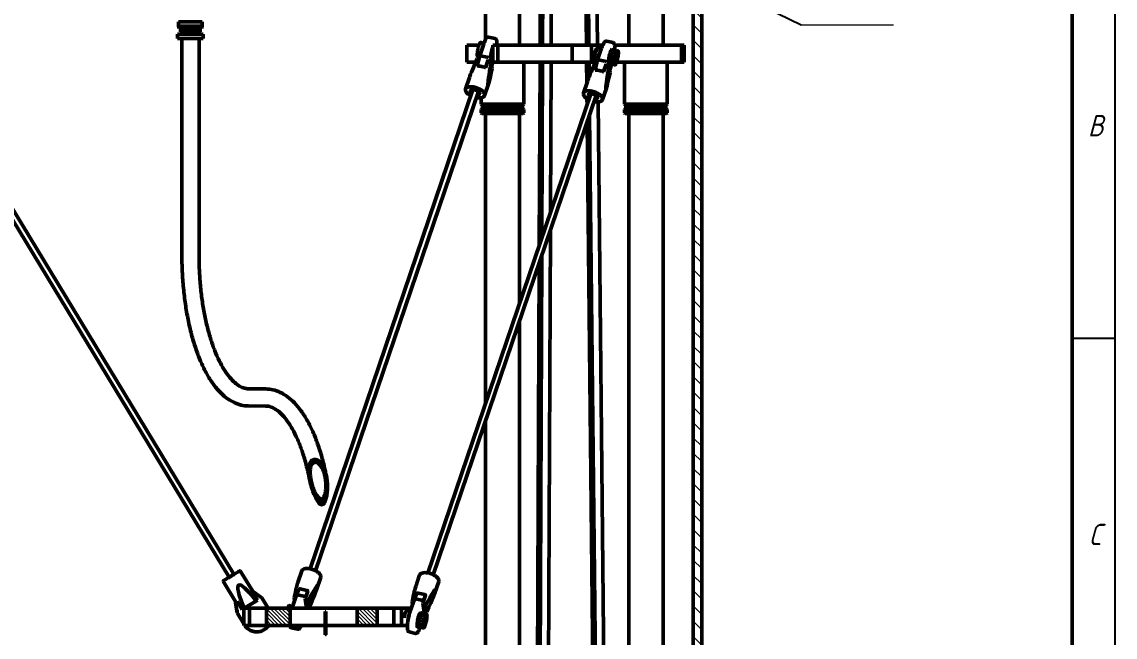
# Model space of a CAD drawing. Header units: inches. Extents: x -2049 to -860, y -317 to 524.
# Drawn here: x -1115.3 to -859.9, y 252.6 to 396.5 of the extents above; entities that cross this region are included whole.
import ezdxf

# ---------------------------------------------------------------- set-up
doc = ezdxf.new("R2010")
doc.units = ezdxf.units.IN
doc.header["$LTSCALE"] = 2.574606
doc.header["$MEASUREMENT"] = 0
doc.header["$PDMODE"] = 3
doc.header["$PDSIZE"] = 0.3125
doc.layers.get('0').update_dxf_attribs({"linetype": 'CONTINUOUS', "lineweight": 50})
doc.layers.get('Defpoints').update_dxf_attribs({"linetype": 'CONTINUOUS'})
for name, color, linetype, lineweight in [('dim', 7, 'CONTINUOUS', 9), ('from', 7, 'CONTINUOUS', 15), ('侧边栏', 255, 'CONTINUOUS', 25), ('图框粗', 7, 'CONTINUOUS', 50), ('图框细', 255, 'CONTINUOUS', 25), ('细实线', 7, 'CONTINUOUS', 9)]:
    doc.layers.add(name, color=color, linetype=linetype, lineweight=lineweight)
doc.styles.add('TEXTSTYLE_1', font='gdt', dxfattribs={"width": 0.8})
doc.styles.add('样式5.0', font='gbeitc.shx', dxfattribs={"height": 5, "bigfont": 'gbcbig.shx'})
doc.dimstyles.new('ISO-25', dxfattribs={"dimtxt": 5, "dimasz": 5, "dimexe": 1.25, "dimexo": 0.625, "dimtad": 1, "dimdec": 0, "dimlfac": 1.5, "dimdsep": 46, "dimtxsty": 'TEXTSTYLE_1', "dimcen": 2.5, "dimclrd": 256, "dimclre": 256, "dimclrt": 256, "dimadec": 0, "dimazin": 0, "dimtfac": 1, "dimtdec": 0, "dimtmove": 0, "dimatfit": 3, "dimfxl": 1, "dimlwd": 25, "dimarcsym": 0})
doc.dimstyles.new('ISO-25$0', dxfattribs={"dimtxt": 5, "dimasz": 5, "dimexe": 1.25, "dimexo": 0.625, "dimtad": 1, "dimdec": 0, "dimlfac": 1.5, "dimdsep": 46, "dimtxsty": 'TEXTSTYLE_1', "dimcen": 2.5, "dimclrd": 256, "dimclre": 256, "dimclrt": 256, "dimadec": 0, "dimazin": 0, "dimtfac": 1, "dimtdec": 0, "dimtmove": 0, "dimatfit": 3, "dimfxl": 1, "dimlwd": 25, "dimarcsym": 0})

# ---------------------------------------------------------------- blocks, each defined once
blk = doc.blocks.new('A0图框')
at = {"layer": '图框粗'}
blk.add_lwpolyline([(25, 10), (1179, 10), (1179, 831), (25, 831)], close=True, dxfattribs=at)
at = {"layer": '图框细'}
blk.add_line((1179, 639.8), (1189, 639.8), dxfattribs=at)
blk.add_lwpolyline([(0, 0), (1189, 0), (1189, 841), (0, 841)], close=True, dxfattribs=at)
at = {"layer": '图框细', "char_height": 5, "width": 10, "attachment_point": 1, "style": '样式5.0'}
for s, insert in [('\\pi3.64583;B', (1179, 692.02)), ('\\pi3.75;C', (1179, 596.42))]:
    blk.add_mtext(s, dxfattribs=dict(at, insert=insert))
blk = doc.blocks.new('*D49')
at = {"layer": 'Defpoints', "color": 0, "transparency": 16777216}
for p in [(-1218.05, 403.3), (-1091.41, 403.3), (-1171.59, 52.37)]:
    blk.add_point(p, dxfattribs=at)
at = {"layer": 'dim', "lineweight": -2, "transparency": 16777216}
for p, q in [((-1092.03, 403.3), (-1219.3, 403.3)), ((-1172.22, 52.37), (-1219.3, 52.37))]:
    blk.add_line(p, q, dxfattribs=at)
at = {"layer": 'dim', "lineweight": 25, "transparency": 16777216}
blk.add_line((-1218.05, 57.37), (-1218.05, 398.3), dxfattribs=at)
at = {"layer": 'dim', "transparency": 16777216}
for points in [[(-1218.88, 398.3), (-1217.22, 398.3), (-1218.05, 403.3)], [(-1218.88, 57.37), (-1217.22, 57.37), (-1218.05, 52.37)]]:
    blk.add_solid(points, dxfattribs=at)
at = {"layer": 'dim', "transparency": 16777216, "insert": (-1221.17, 224.87), "char_height": 5, "attachment_point": 5, "rotation": 90, "style": 'TEXTSTYLE_1'}
blk.add_mtext('526', dxfattribs=at)
blk = doc.blocks.new('*D50')
at = {"layer": 'Defpoints', "color": 0, "transparency": 16777216}
for p in [(-1231.84, 446.97), (-1055.93, 446.97), (-1171.59, 52.37)]:
    blk.add_point(p, dxfattribs=at)
at = {"layer": 'dim', "lineweight": -2, "transparency": 16777216}
for p, q in [((-1056.55, 446.97), (-1233.09, 446.97)), ((-1172.22, 52.37), (-1233.09, 52.37))]:
    blk.add_line(p, q, dxfattribs=at)
at = {"layer": 'dim', "lineweight": 25, "transparency": 16777216}
blk.add_line((-1231.84, 57.37), (-1231.84, 441.97), dxfattribs=at)
at = {"layer": 'dim', "transparency": 16777216}
for points in [[(-1232.68, 441.97), (-1231.01, 441.97), (-1231.84, 446.97)], [(-1232.68, 57.37), (-1231.01, 57.37), (-1231.84, 52.37)]]:
    blk.add_solid(points, dxfattribs=at)
at = {"layer": 'dim', "transparency": 16777216, "insert": (-1234.97, 248.07), "char_height": 5, "attachment_point": 5, "rotation": 90, "style": 'TEXTSTYLE_1'}
blk.add_mtext('592', dxfattribs=at)
blk = doc.blocks.new('*D51')
at = {"layer": 'Defpoints', "color": 0, "transparency": 16777216}
for p in [(-1245.64, 472.97), (-1107.93, 472.97), (-1171.59, 52.37)]:
    blk.add_point(p, dxfattribs=at)
at = {"layer": 'dim', "lineweight": -2, "transparency": 16777216}
for p, q in [((-1108.55, 472.97), (-1246.89, 472.97)), ((-1172.22, 52.37), (-1246.89, 52.37))]:
    blk.add_line(p, q, dxfattribs=at)
at = {"layer": 'dim', "lineweight": 25, "transparency": 16777216}
blk.add_line((-1245.64, 57.37), (-1245.64, 467.97), dxfattribs=at)
at = {"layer": 'dim', "transparency": 16777216}
for points in [[(-1246.47, 467.97), (-1244.81, 467.97), (-1245.64, 472.97)], [(-1246.47, 57.37), (-1244.81, 57.37), (-1245.64, 52.37)]]:
    blk.add_solid(points, dxfattribs=at)
at = {"layer": 'dim', "transparency": 16777216, "insert": (-1248.77, 260.46), "char_height": 5, "attachment_point": 5, "rotation": 90, "style": 'TEXTSTYLE_1'}
blk.add_mtext('630', dxfattribs=at)

msp = doc.modelspace()

# ---------------------------------------------------------------- hatches: boundary and pattern name
at = {"linetype": 'Continuous'}
h = msp.add_hatch(dxfattribs=at)
h.set_pattern_fill('ANSI31', color=2, scale=0.2, angle=-85, style=0)
h.set_pattern_definition([(320, (-1850.8669, 3648.1561), (0.40817013, 0.48643822), [])])
edge = h.paths.add_edge_path()
edge.add_spline(control_points=[(-1046.11, 293.93), (-1046.18, 293.98), (-1046.32, 294.06), (-1046.57, 294.16), (-1046.82, 294.2), (-1047.07, 294.19), (-1047.33, 294.1), (-1047.58, 293.94), (-1047.8, 293.69), (-1047.99, 293.36), (-1048.13, 292.96), (-1048.23, 292.51), (-1048.29, 292.01), (-1048.31, 291.44), (-1048.28, 290.82), (-1048.2, 290.13), (-1048.07, 289.37), (-1047.89, 288.55), (-1047.64, 287.68), (-1047.37, 286.84), (-1047.07, 286.08), (-1046.77, 285.39), (-1046.45, 284.77), (-1046.23, 284.41), (-1046.11, 284.25)], knot_values=[0, 0, 0, 0, 0.045455, 0.090909, 0.136364, 0.181818, 0.227273, 0.272727, 0.318182, 0.363636, 0.409091, 0.454545, 0.5, 0.545455, 0.590909, 0.636364, 0.681818, 0.727273, 0.772727, 0.818182, 0.863636, 0.909091, 0.954545, 1, 1, 1, 1], degree=3, periodic=0)
edge.add_spline(control_points=[(-1046.11, 284.24), (-1046.05, 284.17), (-1045.95, 284.03), (-1045.79, 283.87), (-1045.63, 283.73), (-1045.46, 283.63), (-1045.28, 283.59), (-1045.1, 283.6), (-1044.93, 283.69), (-1044.77, 283.84), (-1044.63, 284.03), (-1044.51, 284.26), (-1044.4, 284.51), (-1044.3, 284.79), (-1044.21, 285.11), (-1044.13, 285.46), (-1044.06, 285.85), (-1044, 286.27), (-1043.95, 286.74), (-1043.92, 287.28), (-1043.91, 287.87), (-1043.93, 288.56), (-1044, 289.32), (-1044.12, 290.1), (-1044.3, 290.87), (-1044.52, 291.59), (-1044.78, 292.23), (-1045.07, 292.78), (-1045.39, 293.25), (-1045.73, 293.64), (-1045.98, 293.85), (-1046.11, 293.93)], knot_values=[0, 0, 0, 0, 0.034483, 0.068966, 0.103448, 0.137931, 0.172414, 0.206897, 0.241379, 0.275862, 0.310345, 0.344828, 0.37931, 0.413793, 0.448276, 0.482759, 0.517241, 0.551724, 0.586207, 0.62069, 0.655172, 0.689655, 0.724138, 0.758621, 0.793103, 0.827586, 0.862069, 0.896552, 0.931034, 0.965517, 1, 1, 1, 1], degree=3, periodic=0)
edge.add_spline(control_points=[(-1046.11, 293.29), (-1046, 293.22), (-1045.79, 293.04), (-1045.5, 292.69), (-1045.23, 292.27), (-1044.99, 291.79), (-1044.77, 291.26), (-1044.6, 290.67), (-1044.46, 290.06), (-1044.36, 289.46), (-1044.3, 288.88), (-1044.28, 288.34), (-1044.28, 287.85), (-1044.3, 287.41), (-1044.34, 287.02), (-1044.39, 286.66), (-1044.45, 286.33), (-1044.52, 286.03), (-1044.61, 285.76), (-1044.7, 285.52), (-1044.81, 285.31), (-1044.93, 285.14), (-1045.07, 284.99), (-1045.23, 284.9), (-1045.42, 284.87), (-1045.6, 284.92), (-1045.77, 285.02), (-1045.94, 285.17), (-1046.05, 285.29), (-1046.11, 285.35)], knot_values=[0, 0, 0, 0, 0.037037, 0.074074, 0.111111, 0.148148, 0.185185, 0.222222, 0.259259, 0.296296, 0.333333, 0.37037, 0.407407, 0.444444, 0.481481, 0.518519, 0.555556, 0.592593, 0.62963, 0.666667, 0.703704, 0.740741, 0.777778, 0.814815, 0.851852, 0.888889, 0.925926, 0.962963, 1, 1, 1, 1], degree=3, periodic=0)
edge.add_spline(control_points=[(-1046.11, 285.35), (-1046.21, 285.48), (-1046.4, 285.75), (-1046.67, 286.24), (-1046.92, 286.78), (-1047.16, 287.37), (-1047.38, 288.01), (-1047.56, 288.64), (-1047.71, 289.26), (-1047.82, 289.85), (-1047.89, 290.41), (-1047.93, 290.95), (-1047.94, 291.44), (-1047.9, 291.9), (-1047.83, 292.31), (-1047.73, 292.68), (-1047.58, 293), (-1047.39, 293.24), (-1047.19, 293.41), (-1046.96, 293.51), (-1046.73, 293.53), (-1046.51, 293.49), (-1046.3, 293.41), (-1046.17, 293.33), (-1046.11, 293.29)], knot_values=[0, 0, 0, 0, 0.045455, 0.090909, 0.136364, 0.181818, 0.227273, 0.272727, 0.318182, 0.363636, 0.409091, 0.454545, 0.5, 0.545455, 0.590909, 0.636364, 0.681818, 0.727273, 0.772727, 0.818182, 0.863636, 0.909091, 0.954545, 1, 1, 1, 1], degree=3, periodic=0)
at = {"layer": '细实线', "linetype": 'Continuous'}
h = msp.add_hatch(dxfattribs=at)
h.set_pattern_fill('DEFAULT__1', color=256, scale=2.52789, angle=-45, style=0, pattern_type=0)
h.set_pattern_definition([(315, (-1203.7235, 1516.919), (1.7874884, 1.7874884), [])])
edge = h.paths.add_edge_path()
edge.add_line((-956.44, 124.83), (-956.44, 448.16))
edge.add_line((-958.44, 124.83), (-956.44, 124.83))
edge.add_line((-958.44, 124.83), (-958.44, 448.16))
edge.add_line((-958.44, 448.16), (-956.44, 448.16))
h = msp.add_hatch(dxfattribs=at)
h.set_pattern_fill('ANSI31', color=256, scale=0.2, angle=-90, style=0)
h.set_pattern_definition([(315, (-1850.8669, 3648.1561), (0.4490128, 0.4490128), [])])
edge = h.paths.add_edge_path()
edge.add_line((-1058.15, 259.38), (-1052.65, 259.38))
edge.add_line((-1052.65, 259.38), (-1052.65, 255.38))
edge.add_line((-1058.15, 255.38), (-1052.65, 255.38))
edge.add_line((-1058.15, 255.38), (-1058.15, 259.38))
edge = h.paths.add_edge_path()
edge.add_line((-1036.98, 259.38), (-1032.33, 259.38))
edge.add_line((-1032.33, 259.38), (-1032.33, 255.38))
edge.add_line((-1036.98, 255.38), (-1032.33, 255.38))
edge.add_line((-1036.98, 259.38), (-1036.98, 255.38))
h = msp.add_hatch(dxfattribs=at)
h.set_pattern_fill('DEFAULT__24', color=256, scale=0.059733, angle=-5, style=0, pattern_type=0)
h.set_pattern_definition([(355, (-1203.72353, 1516.91895), (0.0052060707, 0.0595056517), [])])
edge = h.paths.add_edge_path()
edge.add_line((-1044.29, 253.2), (-1044.29, 258.63))
edge.add_arc((-1044.77, 258.57), 5.38, 273.351, 275.0776)
edge.add_line((-1044.45, 253.19), (-1044.45, 258.64))
edge.add_arc((-1044.77, 253.27), 5.38, 84.9224, 86.649)

# ---------------------------------------------------------------- linework, layer by layer
at = {"color": 7, "linetype": 'Continuous'}
for p, q in [((-973.52, 469.82), (-973.52, 391.06)), ((-965.52, 469.82), (-965.52, 391.06)), ((-958.44, 468.16), (-958.44, 96.71)), ((-956.44, 468.16), (-956.44, 71.5)), ((-958.44, 124.83), (-958.44, 448.16)), ((-956.44, 124.83), (-956.44, 448.16)), ((-991.47, 436.97), (-991.66, 391.06)), ((-983.88, 436.97), (-983.41, 391.06)), ((-982.83, 391.06), (-983.31, 436.97)), ((-981.31, 436.97), (-980.83, 391.06)), ((-1007.01, 432.63), (-1007.01, 392.28)), ((-999.01, 432.63), (-999.01, 391.06)), ((-994.06, 432.81), (-994.23, 391.06)), ((-993.66, 391.06), (-993.48, 433.84)), ((-1078.68, 396.5), (-1073.22, 396.5)), ((-1078.68, 396.5), (-1078.68, 395.47)), ((-1073.22, 396.5), (-1073.22, 395.47)), ((-1078.93, 393.64), (-1072.98, 393.64)), ((-1078.93, 393.64), (-1078.93, 392.57)), ((-1073.22, 395.47), (-1078.68, 395.47)), ((-1078.58, 394.93), (-1078.68, 395.47)), ((-1073.32, 394.93), (-1078.58, 394.93)), ((-1078.22, 394.93), (-1078.22, 394.13)), ((-1073.68, 394.13), (-1078.22, 394.13)), ((-1077.92, 393.64), (-1077.92, 394.13)), ((-1073.92, 393.64), (-1073.92, 394.13)), ((-1073.68, 394.93), (-1073.68, 394.13)), ((-1073.32, 394.93), (-1073.22, 395.47)), ((-1072.98, 393.64), (-1072.98, 392.57)), ((-1072.98, 392.57), (-1078.93, 392.57)), ((-1077.92, 342.02), (-1077.92, 392.57)), ((-1073.92, 342.02), (-1073.92, 392.57)), ((-1011.34, 391.06), (-1008.49, 391.06)), ((-1011.34, 387.06), (-1011.34, 391.06)), ((-1007.39, 391.36), (-1008.34, 388.56)), ((-1007.44, 391.22), (-1008.04, 391.67)), ((-1006.27, 392.94), (-1004.73, 392.61)), ((-1005.31, 391.06), (-979.59, 391.06)), ((-1005.31, 391.06), (-1005.31, 387.06)), ((-1004.09, 391.06), (-1004.09, 387.06)), ((-986.77, 391.06), (-986.77, 387.06)), ((-982.22, 391.06), (-982.22, 387.06)), ((-978.73, 391.97), (-977.18, 391.64)), ((-976.82, 391.06), (-961.19, 391.06)), ((-960.55, 391.06), (-961.19, 391.06)), ((-961.19, 387.06), (-961.19, 391.06)), ((-960.55, 391.06), (-960.55, 387.06)), ((-1008.34, 388.56), (-1008.9, 386.2)), ((-1008.37, 388.46), (-1008.76, 388.38)), ((-1008.34, 388.56), (-1008.34, 388.56)), ((-1006.63, 388.24), (-1008.18, 388.58)), ((-981.07, 390.17), (-981, 390.2)), ((-979.85, 390.39), (-980.8, 387.59)), ((-979.89, 390.25), (-980.5, 390.7)), ((-977.05, 389.55), (-976.1, 389.75)), ((-1009.27, 387.06), (-1011.34, 387.06)), ((-1008.9, 386.2), (-1008.91, 386.18)), ((-1008.73, 386.25), (-1007.19, 385.91)), ((-1006.36, 387.59), (-1006.98, 385.75)), ((-1005.79, 387.69), (-1005.8, 387.76)), ((-1005.43, 385.54), (-1005.66, 387.2)), ((-1005.53, 386.24), (-1005.25, 387.06)), ((-1005.31, 387.06), (-980.92, 387.06)), ((-998.01, 377.26), (-998.01, 387.06)), ((-994.25, 387.06), (-994.42, 344.23)), ((-993.84, 345.95), (-993.67, 387.06)), ((-991.67, 387.06), (-991.82, 351.91)), ((-983.37, 387.06), (-983.32, 382.15)), ((-982.75, 383.68), (-982.79, 387.06)), ((-980.8, 387.59), (-981.36, 385.23)), ((-980.8, 387.59), (-980.8, 387.59)), ((-979.09, 387.27), (-980.63, 387.61)), ((-978.81, 386.62), (-979.44, 384.78)), ((-978.24, 386.72), (-978.25, 386.79)), ((-977.88, 384.57), (-978.12, 386.23)), ((-977.98, 385.27), (-977.47, 386.76)), ((-977.59, 387.03), (-976.82, 386.45)), ((-976.37, 387.06), (-960.55, 387.06)), ((-974.52, 377.26), (-974.52, 387.06)), ((-964.52, 377.26), (-964.52, 387.06)), ((-1011.65, 380.79), (-1010.74, 383.49)), ((-981.36, 385.23), (-981.36, 385.21)), ((-981.18, 385.28), (-979.64, 384.94)), ((-1066.89, 266.62), (-1136.85, 382.11)), ((-1065.75, 267.31), (-1135.71, 382.8)), ((-1047.98, 268.58), (-1009.93, 380.66)), ((-1011.65, 380.8), (-1011.68, 380.56)), ((-1007.21, 379.29), (-1006.29, 381.99)), ((-984.11, 379.82), (-983.19, 382.52)), ((-979.67, 378.32), (-978.75, 381.02)), ((-1046.72, 268.15), (-1008.66, 380.23)), ((-1020.44, 267.61), (-982.38, 379.69)), ((-1019.18, 267.18), (-981.12, 379.26)), ((-1011.67, 380.5), (-1011.68, 380.56)), ((-1010.53, 380.28), (-1010.52, 380.41)), ((-1008.33, 379.8), (-1008.35, 379.67)), ((-1008.01, 377.26), (-1008.01, 378.81)), ((-1007.22, 379.28), (-1007.19, 379.55)), ((-984.11, 379.83), (-984.13, 379.59)), ((-984.13, 379.53), (-984.13, 379.59)), ((-983.28, 378.52), (-983.26, 377.09)), ((-982.99, 379.31), (-982.97, 379.44)), ((-980.79, 378.83), (-980.8, 378.7)), ((-979.67, 378.31), (-979.64, 378.58)), ((-998.01, 377.26), (-1008.01, 377.26)), ((-1007.92, 377.18), (-1008.01, 377.26)), ((-1007.92, 376.12), (-1008.01, 376.04)), ((-1008.01, 376.04), (-998.01, 376.04)), ((-1008.01, 375.23), (-1008.01, 376.04)), ((-998.09, 377.18), (-1007.92, 377.18)), ((-1007.92, 376.12), (-998.09, 376.12)), ((-1007.67, 377.09), (-1007.75, 377.18)), ((-1007.67, 376.21), (-1007.75, 376.12)), ((-1007.67, 377.09), (-998.35, 377.09)), ((-1007.67, 376.21), (-1007.67, 377.09)), ((-998.35, 376.21), (-1007.67, 376.21)), ((-998.35, 377.09), (-998.26, 377.18)), ((-998.35, 376.21), (-998.35, 377.09)), ((-998.35, 376.21), (-998.26, 376.12)), ((-998.09, 377.18), (-998.01, 377.26)), ((-998.09, 376.12), (-998.01, 376.04)), ((-998.01, 375.23), (-998.01, 376.04)), ((-980.69, 377.8), (-978.26, 143.17)), ((-974.44, 377.18), (-974.52, 377.26)), ((-964.52, 377.26), (-974.52, 377.26)), ((-974.44, 376.12), (-974.52, 376.04)), ((-974.52, 376.04), (-964.52, 376.04)), ((-974.52, 375.23), (-974.52, 376.04)), ((-964.61, 377.18), (-974.44, 377.18)), ((-974.44, 376.12), (-964.61, 376.12)), ((-974.18, 377.09), (-974.27, 377.18)), ((-974.18, 376.21), (-974.27, 376.12)), ((-974.18, 377.09), (-964.86, 377.09)), ((-974.18, 376.21), (-974.18, 377.09)), ((-964.86, 376.21), (-974.18, 376.21)), ((-964.86, 377.09), (-964.78, 377.18)), ((-964.86, 376.21), (-964.86, 377.09)), ((-964.86, 376.21), (-964.78, 376.12)), ((-964.61, 377.18), (-964.52, 377.26)), ((-964.61, 376.12), (-964.52, 376.04)), ((-964.52, 375.23), (-964.52, 376.04)), ((-998.01, 375.23), (-1008.01, 375.23)), ((-1007.84, 375.06), (-1008.01, 375.23)), ((-998.18, 375.06), (-1007.84, 375.06)), ((-1007.01, 375.06), (-1007.01, 307.17)), ((-999.01, 375.06), (-999.01, 330.72)), ((-998.18, 375.06), (-998.01, 375.23)), ((-983.22, 373.06), (-980.84, 143.17)), ((-980.26, 143.17), (-982.66, 374.71)), ((-974.35, 375.06), (-974.52, 375.23)), ((-964.52, 375.23), (-974.52, 375.23)), ((-964.69, 375.06), (-974.35, 375.06)), ((-973.52, 375.06), (-973.52, 141.17)), ((-965.52, 375.06), (-965.52, 129.75)), ((-964.69, 375.06), (-964.52, 375.23)), ((-991.83, 347.71), (-992.66, 143.17)), ((-994.44, 340.03), (-995.24, 143.17)), ((-994.66, 143.17), (-993.86, 341.75)), ((-999.01, 326.58), (-999.01, 143.17)), ((-1062.32, 310.69), (-1058.33, 310.66)), ((-1058.36, 306.66), (-1062.35, 306.69)), ((-1058.36, 306.66), (-1058.36, 306.66)), ((-1007.01, 303.02), (-1007.01, 143.9)), ((-1068.31, 265.73), (-1065.3, 260.77)), ((-1064.3, 268.16), (-1061.3, 263.21)), ((-1049.91, 268.13), (-1050.83, 265.43)), ((-1045.47, 266.62), (-1046.39, 263.92)), ((-1045.45, 266.89), (-1045.47, 266.62)), ((-1022.37, 267.16), (-1023.28, 264.46)), ((-1017.92, 265.65), (-1018.84, 262.95)), ((-1017.9, 265.92), (-1017.93, 265.65)), ((-1061.39, 263.14), (-1061.23, 263.24)), ((-1060.25, 261.26), (-1061.39, 263.15)), ((-1061.23, 263.24), (-1061.22, 263.25)), ((-1059.26, 261.85), (-1061.22, 263.25)), ((-1050.45, 263.86), (-1051.15, 262.49)), ((-1050.28, 263.9), (-1048.74, 263.56)), ((-1048.53, 263.41), (-1049.15, 261.57)), ((-1065.2, 260.84), (-1065.37, 260.72)), ((-1065.37, 260.72), (-1065.04, 258.34)), ((-1065.37, 260.72), (-1065.37, 260.72)), ((-1065.2, 260.84), (-1064.98, 260.97)), ((-1064.99, 260.98), (-1063.84, 259.09)), ((-1063.36, 259.38), (-1060.25, 261.26)), ((-1063.35, 259.4), (-1060.59, 261.06)), ((-1060.25, 261.26), (-1060.59, 261.06)), ((-1057.77, 259.38), (-1059.26, 261.85)), ((-1051.16, 262.48), (-1052.11, 259.68)), ((-1051.6, 261.18), (-1051.7, 261.88)), ((-1051.15, 262.49), (-1051.16, 262.48)), ((-1049.43, 262.21), (-1050.97, 262.55)), ((-1049.15, 261.57), (-1048.84, 259.4)), ((-1048.46, 261.17), (-1048.22, 259.51)), ((-1023.61, 261.51), (-1024.56, 258.71)), ((-1024.05, 260.21), (-1024.15, 260.9)), ((-1023.6, 261.52), (-1023.61, 261.51)), ((-1022.9, 262.89), (-1023.6, 261.52)), ((-1021.88, 261.24), (-1023.43, 261.58)), ((-1022.73, 262.93), (-1021.19, 262.59)), ((-1020.98, 262.44), (-1021.61, 260.6)), ((-1021.61, 260.6), (-1021.3, 258.43)), ((-1064.87, 258.47), (-1065.04, 258.34)), ((-1065.04, 258.34), (-1063.48, 255.76)), ((-1065.04, 258.34), (-1065.04, 258.34)), ((-1065.04, 258.34), (-1065.04, 258.34)), ((-1063.84, 259.09), (-1063.48, 259.31)), ((-1063.48, 259.32), (-1063.53, 259.28)), ((-1063.48, 259.38), (-1063.48, 255.38)), ((-1063.48, 259.38), (-1024.6, 259.38)), ((-1063.35, 259.4), (-1063.37, 259.38)), ((-1062.15, 259.38), (-1062.15, 255.38)), ((-1058.15, 259.38), (-1052.65, 259.38)), ((-1058.15, 255.38), (-1058.15, 259.38)), ((-1058.15, 255.38), (-1058.15, 259.38)), ((-1052.15, 259.54), (-1052.76, 259.99)), ((-1052.65, 259.38), (-1052.65, 255.38)), ((-1052.65, 259.38), (-1052.65, 255.38)), ((-1048.66, 259.38), (-1048.65, 259.41)), ((-1044.45, 253.19), (-1044.45, 258.64)), ((-1044.45, 253.19), (-1044.45, 258.64)), ((-1044.29, 253.2), (-1044.29, 258.63)), ((-1044.29, 253.2), (-1044.29, 258.63)), ((-1036.98, 259.38), (-1032.33, 259.38)), ((-1036.98, 259.38), (-1036.98, 255.38)), ((-1036.98, 259.38), (-1036.98, 255.38)), ((-1032.33, 259.38), (-1032.33, 255.38)), ((-1032.33, 259.38), (-1032.33, 255.38)), ((-1028.42, 255.38), (-1028.42, 259.38)), ((-1026.6, 255.38), (-1026.6, 259.38)), ((-1024.6, 258.57), (-1025.21, 259.02)), ((-1024.76, 258.05), (-1024.79, 257.97)), ((-1024.6, 259.38), (-1024.6, 258.58)), ((-1021.76, 257.87), (-1020.82, 258.07)), ((-1021.21, 257.98), (-1021.1, 258.45)), ((-1020.91, 260.2), (-1020.68, 258.54)), ((-1063.48, 255.38), (-1044.45, 255.38)), ((-1058.56, 254.45), (-1058.78, 254.32)), ((-1058.57, 254.45), (-1058.39, 254.58)), ((-1058.15, 255.38), (-1052.65, 255.38)), ((-1052.75, 255.31), (-1052.74, 255.24)), ((-1052.39, 254.81), (-1050.85, 254.47)), ((-1044.29, 255.38), (-1025.23, 255.38)), ((-1036.98, 255.38), (-1032.33, 255.38)), ((-1025.2, 254.34), (-1025.19, 254.27)), ((-1024.85, 253.84), (-1023.31, 253.5)), ((-1022.96, 255.04), (-1022.96, 255.11)), ((-1022.31, 255.35), (-1021.54, 254.77)), ((-1022.19, 255.08), (-1022.14, 255.22))]:
    msp.add_line(p, q, dxfattribs=at)
for centre, radius, start, end in [((-997.44, 387.98), 10.51, 160.7153, 161.2479), ((-1006.2, 389.55), 1.93, 52.0763, 52.6948), ((-973.86, 388.54), 6.26, 156.0463, 156.487), ((-977.15, 388.65), 4.06, 157.1402, 159.619), ((-977.7, 388.88), 3.46, 155.7466, 157.1018), ((-969.89, 387.01), 10.51, 160.7153, 161.2479), ((-978.66, 388.58), 1.92, 50.3166, 52.6952), ((-978.66, 388.58), 1.93, 31.0236, 50.3189), ((-978.66, 388.58), 1.93, 30.5737, 31.0295), ((-1006.2, 389.55), 1.93, 282.6866, 282.8542), ((-1006.2, 389.55), 1.93, 282.8542, 283.0094), ((-1006.2, 389.55), 1.92, 283.0091, 285.0454), ((-1006.2, 389.55), 1.93, 285.0411, 297.6763), ((-978.66, 388.58), 1.93, 282.6867, 282.8542), ((-978.66, 388.57), 1.92, 283.009, 285.0465), ((-978.66, 388.58), 1.93, 282.8542, 283.0094), ((-978.66, 388.58), 1.93, 285.044, 304.3927), ((-978.66, 388.58), 1.93, 304.3868, 304.8427), ((-988.17, 390.39), 11.3, 341.3609, 342.0005), ((-987.95, 390.32), 11.07, 341.2439, 341.359), ((-1062.29, 314.08), 3.4, 269.3333, 269.5486), ((-1048.61, 263.39), 0.0844, 8.1312, 13.4972), ((-1021.06, 262.42), 0.0844, 8.1312, 13.4972), ((-1031.95, 208.22), 60.04, 121.7379, 122.086), ((-1041.19, 255.98), 11.52, 161.2554, 162.8143), ((-1050.92, 257.87), 1.93, 52.0776, 52.6946), ((-1044.77, 253.27), 5.38, 84.9224, 86.649), ((-1044.77, 253.27), 5.38, 84.9224, 86.649), ((-1023.37, 256.9), 1.92, 50.3047, 52.695), ((-1023.37, 256.9), 1.93, 31.0235, 50.3071), ((-1024.4, 257.38), 1.62, 179.9341, 187.6727), ((-1017.88, 255.7), 8.25, 167.5408, 168.3165), ((-1023.37, 256.9), 1.93, 30.5736, 31.0294), ((-1060.28, 257.22), 3.25, 305.599, 325.3072), ((-1050.33, 255.76), 2.46, 188.9201, 189.1629), ((-1050.42, 255.75), 2.37, 189.1548, 190.717), ((-1044.77, 258.57), 5.38, 273.351, 275.0776), ((-1044.77, 258.57), 5.38, 273.351, 275.0776), ((-1023.37, 256.9), 1.93, 282.6872, 282.8542), ((-1023.37, 256.9), 1.93, 282.8542, 283.0091), ((-1023.37, 256.9), 1.92, 283.0088, 285.0574), ((-1023.37, 256.9), 1.93, 285.055, 304.3928), ((-1023.37, 256.9), 1.93, 304.3869, 304.8427)]:
    msp.add_arc(centre, radius, start, end, dxfattribs=at)
for centre, major_axis, ratio, start_param, end_param in [((-1003.27, 398.2), (-7.62, -15.46), 0.039642, -0.822437, -0.29316), ((-1003.26, 398.21), (-3.14, -16.44), 0.023478, 5.451108, 6.978449), ((-975.72, 397.23), (-7.62, -15.46), 0.039642, -0.822437, -0.293159), ((-975.72, 397.24), (-3.14, -16.44), 0.023478, 5.451108, 6.978449), ((-1055.02, 248.32), (9.62, -16.49), 0.121725, 2.379777, 3.907119), ((-1053.86, 249.2), (-7.62, -15.46), 0.039642, 8.603152, 10.130494), ((-1053.86, 249.21), (-3.14, -16.44), 0.023478, -2.974795, -2.445518), ((-1026.31, 248.24), (-3.14, -16.44), 0.023478, -2.974795, -2.445518), ((-1026.32, 248.23), (-7.62, -15.46), 0.039642, 8.603152, 10.130494)]:
    msp.add_ellipse(centre, major_axis=major_axis, ratio=ratio, start_param=start_param, end_param=end_param, dxfattribs=at)
for points, start_tangent, end_tangent in [([(-1008.76, 388.38), (-1008.8, 388.38), (-1008.86, 388.43), (-1008.9, 388.54), (-1008.92, 388.71), (-1008.93, 388.93), (-1008.91, 389.2), (-1008.88, 389.49), (-1008.83, 389.8), (-1008.77, 390.13), (-1008.69, 390.45), (-1008.6, 390.76), (-1008.5, 391.04)], (-0.978361, -0.206907), (0.349062, 0.9371)), ([(-1008.5, 391.04), (-1008.41, 391.28), (-1008.31, 391.47), (-1008.22, 391.6), (-1008.14, 391.67), (-1008.07, 391.69), (-1008.04, 391.67)], (0.349062, 0.9371), (0.794889, -0.606755)), ([(-1006.27, 392.94), (-1006.52, 392.91), (-1006.72, 392.74), (-1006.92, 392.45), (-1007.15, 392), (-1007.36, 391.46)], (-0.977076, 0.212889), (-0.330329, -0.943866)), ([(-1004.34, 391.06), (-1004.33, 391.6), (-1004.38, 392.11), (-1004.49, 392.43), (-1004.73, 392.61)], (0.065113, 0.997878), (-0.977076, 0.212889)), ([(-979.6, 391.03), (-979.81, 390.49)], (-0.399015, -0.916944), (-0.330329, -0.943866)), ([(-978.73, 391.97), (-978.97, 391.94), (-979.17, 391.77), (-979.38, 391.48), (-979.58, 391.08)], (-0.977076, 0.212889), (-0.406056, -0.913848)), ([(-976.84, 389.59), (-976.81, 389.87), (-976.78, 390.63), (-976.83, 391.14), (-976.95, 391.46), (-977.18, 391.64)], (0.114882, 0.993379), (-0.977076, 0.212889)), ([(-1008.18, 388.58), (-1008.27, 388.59), (-1008.33, 388.58), (-1008.34, 388.56)], (-0.977076, 0.212889), (-0.422112, -0.906544)), ([(-1006.42, 388.13), (-1006.45, 388.17), (-1006.53, 388.21), (-1006.63, 388.24)], (-0.363675, 0.931526), (-0.977076, 0.212889)), ([(-1005.8, 387.76), (-1005.81, 388.19), (-1005.74, 388.83), (-1005.6, 389.56), (-1005.42, 390.24), (-1005.31, 390.52)], (-0.140944, 0.990018), (0.365088, 0.930973)), ([(-981.35, 388.36), (-981.36, 388.38), (-981.44, 388.7), (-981.47, 389.06), (-981.44, 389.42), (-981.36, 389.74), (-981.23, 390), (-981.07, 390.17)], (-0.350298, 0.936638), (0.840948, 0.541116)), ([(-981.21, 387.41), (-981.25, 387.41), (-981.31, 387.46), (-981.35, 387.57), (-981.37, 387.74), (-981.38, 387.96), (-981.37, 388.23), (-981.33, 388.52), (-981.28, 388.83), (-981.22, 389.16), (-981.14, 389.48), (-981.05, 389.79), (-980.96, 390.07)], (-0.978361, -0.206907), (0.349062, 0.9371)), ([(-981, 390.2), (-980.89, 390.23)], (0.925879, 0.37782), (0.999516, 0.031111)), ([(-980.86, 390.31), (-980.76, 390.5), (-980.67, 390.63), (-980.59, 390.7), (-980.52, 390.72), (-980.5, 390.7)], (0.410939, 0.911663), (0.794889, -0.606755)), ([(-978.25, 386.79), (-978.26, 387.22), (-978.2, 387.86), (-978.06, 388.59), (-977.87, 389.27), (-977.69, 389.75), (-977.54, 390.04), (-977.5, 390.08)], (-0.140944, 0.990018), (0.719995, 0.693979)), ([(-977.59, 387.04), (-977.62, 387.06), (-977.67, 387.27), (-977.66, 387.65), (-977.6, 388.11), (-977.49, 388.61), (-977.35, 389.05)], (-0.909649, 0.415378), (0.349062, 0.9371)), ([(-977.35, 389.05), (-977.2, 389.38), (-977.07, 389.54), (-977.05, 389.54)], (0.349062, 0.9371), (0.994805, -0.101797)), ([(-976.5, 389.1), (-976.6, 388.82), (-976.69, 388.52), (-976.77, 388.2), (-976.83, 387.87), (-976.88, 387.56), (-976.91, 387.27), (-976.93, 387), (-976.92, 386.78), (-976.9, 386.61), (-976.86, 386.49), (-976.82, 386.45)], (-0.349062, -0.9371), (0.796717, -0.604353)), ([(-976.65, 387.08), (-976.68, 387.1), (-976.71, 387.17), (-976.73, 387.29), (-976.73, 387.44), (-976.72, 387.63), (-976.7, 387.84), (-976.66, 388.06), (-976.6, 388.29), (-976.54, 388.51), (-976.48, 388.71)], (-0.958562, 0.284883), (0.349062, 0.9371)), ([(-976.1, 389.75), (-976.13, 389.73), (-976.22, 389.66), (-976.31, 389.53), (-976.41, 389.34), (-976.5, 389.1)], (-0.979935, -0.199318), (-0.349062, -0.9371)), ([(-976.48, 388.71), (-976.41, 388.87), (-976.34, 389), (-976.28, 389.07), (-976.23, 389.1), (-976.21, 389.1)], (0.349062, 0.9371), (0.959729, -0.280929)), ([(-976.21, 389.1), (-976.18, 389.08), (-976.15, 389.01), (-976.13, 388.9), (-976.13, 388.74), (-976.14, 388.55), (-976.17, 388.35), (-976.21, 388.12), (-976.26, 387.9), (-976.32, 387.68), (-976.39, 387.48)], (0.959729, -0.280929), (-0.349062, -0.9371)), ([(-976.36, 387.09), (-976.27, 387.36), (-976.18, 387.67), (-976.1, 387.99), (-976.03, 388.31), (-975.99, 388.62), (-975.95, 388.92), (-975.94, 389.18), (-975.94, 389.4), (-975.97, 389.58), (-976.01, 389.69), (-976.06, 389.74), (-976.1, 389.75)], (0.349062, 0.9371), (-0.979935, -0.199318)), ([(-1008.91, 386.18), (-1008.6, 386.17), (-1008.29, 386.14), (-1007.96, 386.08)], (0.999311, 0.037123), (0.977076, -0.212889)), ([(-1008.9, 387.9), (-1008.72, 387.96), (-1008.51, 387.99), (-1008.48, 388)], (0.938502, 0.345273), (0.993715, 0.111938)), ([(-1008.73, 386.25), (-1008.82, 386.26), (-1008.89, 386.23), (-1008.9, 386.2)], (-0.977076, 0.212889), (-0.293508, -0.955956)), ([(-1007.96, 386.08), (-1007.63, 386), (-1007.3, 385.89), (-1006.98, 385.76)], (0.977076, -0.212889), (0.910164, -0.414248)), ([(-1006.98, 385.76), (-1007.02, 385.82), (-1007.09, 385.88), (-1007.19, 385.91)], (-0.140944, 0.990018), (-0.977076, 0.212889)), ([(-1006.36, 387.59), (-1006.11, 387.47), (-1005.88, 387.34), (-1005.66, 387.2)], (0.910164, -0.414248), (0.812152, -0.583445)), ([(-1005.76, 387.62), (-1005.77, 387.64), (-1005.79, 387.69)], (-0.390354, 0.920665), (-0.202452, 0.979292)), ([(-981.35, 386.93), (-981.17, 386.99), (-980.96, 387.02), (-980.93, 387.03)], (0.938502, 0.345273), (0.993715, 0.111938)), ([(-980.63, 387.61), (-980.72, 387.62), (-980.78, 387.61), (-980.79, 387.59)], (-0.977076, 0.212889), (-0.422112, -0.906544)), ([(-978.87, 387.16), (-978.91, 387.2), (-978.99, 387.24), (-979.09, 387.27)], (-0.363675, 0.931526), (-0.977076, 0.212889)), ([(-978.81, 386.62), (-978.56, 386.5), (-978.33, 386.37), (-978.12, 386.23)], (0.910164, -0.414248), (0.812152, -0.583445)), ([(-978.21, 386.65), (-978.22, 386.67), (-978.24, 386.72)], (-0.390354, 0.920665), (-0.202452, 0.979292)), ([(-976.82, 386.45), (-976.8, 386.44), (-976.73, 386.45), (-976.65, 386.52), (-976.55, 386.66), (-976.46, 386.85), (-976.36, 387.09)], (0.796717, -0.604353), (0.349062, 0.9371)), ([(-976.39, 387.48), (-976.46, 387.31), (-976.52, 387.19), (-976.59, 387.11), (-976.64, 387.08), (-976.65, 387.08)], (-0.349062, -0.9371), (-0.958562, 0.284883)), ([(-981.18, 385.28), (-981.28, 385.29), (-981.34, 385.26), (-981.36, 385.23)], (-0.977076, 0.212889), (-0.293508, -0.955956)), ([(-981.36, 385.21), (-981.06, 385.2), (-980.74, 385.17), (-980.41, 385.11)], (0.999311, 0.037123), (0.977076, -0.212889)), ([(-980.41, 385.11), (-980.08, 385.03), (-979.75, 384.92), (-979.43, 384.79)], (0.977076, -0.212889), (0.910164, -0.414248)), ([(-979.43, 384.79), (-979.47, 384.85), (-979.55, 384.91), (-979.64, 384.94)], (-0.140944, 0.990018), (-0.977076, 0.212889)), ([(-1007.19, 379.55), (-1007.43, 380.05), (-1007.96, 380.54), (-1008.72, 380.95), (-1009.58, 381.23), (-1010.42, 381.33), (-1011.11, 381.24), (-1011.55, 380.97), (-1011.65, 380.8)], (-0.140944, 0.990018), (-0.330873, -0.943675)), ([(-1010.52, 380.41), (-1010.46, 380.51), (-1010.18, 380.65), (-1009.76, 380.67), (-1009.27, 380.56), (-1008.82, 380.36), (-1008.48, 380.09), (-1008.33, 379.8)], (0.341827, 0.939763), (0.140944, -0.990018)), ([(-1011.67, 380.5), (-1011.42, 380), (-1010.86, 379.51), (-1010.41, 379.25)], (0.181875, -0.983322), (0.892586, -0.450877)), ([(-1010.21, 379.84), (-1010.38, 380), (-1010.53, 380.28)], (-0.79374, 0.608257), (-0.140944, 0.990018)), ([(-1009.14, 378.82), (-1008.4, 378.75), (-1007.72, 378.85), (-1007.3, 379.13), (-1007.22, 379.28)], (0.982458, -0.186486), (0.322325, 0.946629)), ([(-1008.35, 379.67), (-1008.41, 379.57), (-1008.68, 379.43), (-1008.94, 379.41)], (-0.341827, -0.939763), (-0.999999, -0.001559)), ([(-984.13, 379.53), (-983.87, 379.03), (-983.32, 378.54), (-982.86, 378.28)], (0.181875, -0.983322), (0.892586, -0.450877)), ([(-979.64, 378.58), (-979.88, 379.08), (-980.42, 379.57), (-981.17, 379.98), (-982.03, 380.26), (-982.87, 380.36), (-983.56, 380.27), (-984.01, 380), (-984.1, 379.83)], (-0.140944, 0.990018), (-0.330873, -0.943675)), ([(-982.67, 378.87), (-982.84, 379.02), (-982.99, 379.31)], (-0.793575, 0.608472), (-0.140944, 0.990018)), ([(-982.97, 379.44), (-982.91, 379.54), (-982.64, 379.68), (-982.22, 379.7), (-981.73, 379.59), (-981.28, 379.39), (-980.94, 379.12), (-980.79, 378.83)], (0.340331, 0.940306), (0.140944, -0.990018)), ([(-981.6, 377.85), (-980.86, 377.78), (-980.18, 377.88), (-979.75, 378.16), (-979.67, 378.31)], (0.982458, -0.186486), (0.322325, 0.946629)), ([(-980.8, 378.7), (-980.86, 378.6), (-981.14, 378.46), (-981.39, 378.44)], (-0.340331, -0.940306), (-0.999999, -0.001528)), ([(-1077.92, 342.02), (-1077.83, 338.12), (-1077.55, 334.26), (-1077.1, 330.5), (-1076.47, 326.87), (-1075.67, 323.41), (-1074.7, 320.18), (-1073.57, 317.19), (-1072.28, 314.5), (-1070.83, 312.13), (-1069.24, 310.15), (-1067.56, 308.61), (-1065.82, 307.53), (-1064.08, 306.9), (-1062.35, 306.69)], (0, -1), (0.999969, -0.007878)), ([(-1073.92, 342.02), (-1073.84, 338.43), (-1073.59, 334.89), (-1073.19, 331.44), (-1072.64, 328.14), (-1071.95, 325.02), (-1071.13, 322.15), (-1070.21, 319.54), (-1069.19, 317.24), (-1068.11, 315.27), (-1066.98, 313.65), (-1065.84, 312.39), (-1064.7, 311.48), (-1063.54, 310.9), (-1062.33, 310.69)], (0, -1), (0.999932, -0.011634)), ([(-1044.15, 290.16), (-1044.4, 291.41), (-1045.23, 294.72), (-1046.2, 297.82), (-1047.34, 300.68), (-1048.62, 303.25), (-1050.05, 305.5), (-1051.61, 307.38), (-1053.26, 308.84), (-1054.95, 309.86), (-1056.64, 310.46), (-1058.33, 310.66)], (-0.193029, 0.981193), (-0.999969, 0.007878)), ([(-1048.07, 289.39), (-1048.49, 291.35), (-1049.3, 294.41), (-1050.23, 297.19), (-1051.27, 299.65), (-1052.38, 301.76), (-1053.54, 303.49), (-1054.72, 304.84), (-1055.9, 305.81), (-1057.1, 306.43), (-1058.36, 306.66)], (-0.193004, 0.981198), (-0.999969, 0.007878)), ([(-1046.11, 293.93), (-1046.33, 294.06), (-1046.57, 294.15), (-1046.82, 294.19), (-1047.07, 294.18), (-1047.33, 294.09), (-1047.57, 293.92), (-1047.79, 293.68), (-1047.98, 293.35), (-1048.12, 292.95), (-1048.22, 292.5), (-1048.28, 292), (-1048.3, 291.43), (-1048.27, 290.81), (-1048.19, 290.11), (-1048.06, 289.36), (-1047.88, 288.54), (-1047.64, 287.68), (-1047.36, 286.85), (-1047.07, 286.09), (-1046.77, 285.4), (-1046.45, 284.78), (-1046.11, 284.25)], (-0.834791, 0.550567), (0.586816, -0.80972)), ([(-1046.11, 293.93), (-1046.33, 294.06), (-1046.57, 294.15), (-1046.82, 294.19), (-1047.07, 294.18), (-1047.33, 294.09), (-1047.57, 293.92), (-1047.79, 293.68), (-1047.98, 293.35), (-1048.12, 292.95), (-1048.22, 292.5), (-1048.28, 292), (-1048.3, 291.43), (-1048.27, 290.81), (-1048.19, 290.11), (-1048.07, 289.39)], (-0.834791, 0.550567), (0.193032, -0.981193)), ([(-1046.11, 284.24), (-1045.95, 284.04), (-1045.79, 283.87), (-1045.63, 283.74), (-1045.46, 283.64), (-1045.28, 283.6), (-1045.1, 283.61), (-1044.93, 283.7), (-1044.77, 283.84), (-1044.63, 284.04), (-1044.51, 284.26), (-1044.4, 284.52), (-1044.3, 284.8), (-1044.21, 285.12), (-1044.13, 285.47), (-1044.06, 285.85), (-1044, 286.28), (-1043.95, 286.75), (-1043.92, 287.29), (-1043.92, 287.89), (-1043.94, 288.57), (-1044.01, 289.33), (-1044.13, 290.1), (-1044.31, 290.86), (-1044.53, 291.58), (-1044.79, 292.21), (-1045.08, 292.76), (-1045.39, 293.24), (-1045.74, 293.63), (-1046.11, 293.93)], (0.587758, -0.809037), (-0.83418, 0.551492)), ([(-1044.15, 290.16), (-1044.31, 290.86), (-1044.53, 291.58), (-1044.79, 292.21), (-1045.08, 292.76), (-1045.39, 293.24), (-1045.74, 293.63), (-1046.11, 293.93)], (-0.192984, 0.981202), (-0.83418, 0.551492)), ([(-1046.11, 285.35), (-1046.4, 285.77), (-1046.67, 286.25), (-1046.92, 286.79), (-1047.16, 287.38), (-1047.37, 288.01), (-1047.55, 288.64), (-1047.7, 289.25), (-1047.81, 289.85), (-1047.89, 290.41), (-1047.93, 290.94), (-1047.93, 291.44), (-1047.9, 291.89), (-1047.83, 292.31), (-1047.72, 292.67), (-1047.57, 292.99), (-1047.39, 293.23), (-1047.18, 293.4), (-1046.96, 293.49), (-1046.73, 293.52), (-1046.51, 293.48), (-1046.3, 293.4), (-1046.11, 293.29)], (-0.631637, 0.775264), (0.825722, -0.564077)), ([(-1047.74, 289.46), (-1047.81, 289.85), (-1047.89, 290.41), (-1047.93, 290.94), (-1047.93, 291.44), (-1047.9, 291.89), (-1047.83, 292.31), (-1047.72, 292.67), (-1047.57, 292.99), (-1047.39, 293.23), (-1047.18, 293.4), (-1046.96, 293.49), (-1046.73, 293.52), (-1046.51, 293.48), (-1046.3, 293.4), (-1046.11, 293.29)], (-0.193037, 0.981191), (0.825722, -0.564077)), ([(-1046.11, 293.29), (-1045.79, 293.03), (-1045.5, 292.68), (-1045.23, 292.26), (-1044.99, 291.78), (-1044.78, 291.25), (-1044.6, 290.67), (-1044.46, 290.06), (-1044.37, 289.46), (-1044.31, 288.88), (-1044.28, 288.35), (-1044.28, 287.86), (-1044.3, 287.42), (-1044.34, 287.02), (-1044.39, 286.66), (-1044.45, 286.34), (-1044.53, 286.04), (-1044.61, 285.77), (-1044.7, 285.53), (-1044.81, 285.32), (-1044.93, 285.14), (-1045.07, 285), (-1045.24, 284.91), (-1045.42, 284.88), (-1045.6, 284.93), (-1045.77, 285.03), (-1045.94, 285.17), (-1046.11, 285.35)], (0.82518, -0.56487), (-0.632602, 0.774477)), ([(-1046.11, 293.29), (-1045.79, 293.03), (-1045.5, 292.68), (-1045.23, 292.26), (-1044.99, 291.78), (-1044.78, 291.25), (-1044.6, 290.67), (-1044.47, 290.1)], (0.82518, -0.56487), (0.193007, -0.981197)), ([(-1048.07, 289.39), (-1048.06, 289.36), (-1047.88, 288.54), (-1047.64, 287.68), (-1047.36, 286.85), (-1047.07, 286.09), (-1046.77, 285.4), (-1046.45, 284.78), (-1046.11, 284.25)], (0.193032, -0.981193), (0.586816, -0.80972)), ([(-1046.11, 285.35), (-1046.4, 285.77), (-1046.67, 286.25), (-1046.92, 286.79), (-1047.16, 287.38), (-1047.37, 288.01), (-1047.55, 288.64), (-1047.7, 289.25), (-1047.74, 289.46)], (-0.631637, 0.775264), (-0.193037, 0.981191)), ([(-1046.11, 284.24), (-1045.95, 284.04), (-1045.79, 283.87), (-1045.63, 283.74), (-1045.46, 283.64), (-1045.28, 283.6), (-1045.1, 283.61), (-1044.93, 283.7), (-1044.77, 283.84), (-1044.63, 284.04), (-1044.51, 284.26), (-1044.4, 284.52), (-1044.3, 284.8), (-1044.21, 285.12), (-1044.13, 285.47), (-1044.06, 285.85), (-1044, 286.28), (-1043.95, 286.75), (-1043.92, 287.29), (-1043.92, 287.89), (-1043.94, 288.57), (-1044.01, 289.33), (-1044.13, 290.1), (-1044.15, 290.16)], (0.587758, -0.809037), (-0.192984, 0.981202)), ([(-1044.47, 290.1), (-1044.46, 290.06), (-1044.37, 289.46), (-1044.31, 288.88), (-1044.28, 288.35), (-1044.28, 287.86), (-1044.3, 287.42), (-1044.34, 287.02), (-1044.39, 286.66), (-1044.45, 286.34), (-1044.53, 286.04), (-1044.61, 285.77), (-1044.7, 285.53), (-1044.81, 285.32), (-1044.93, 285.14), (-1045.07, 285), (-1045.24, 284.91), (-1045.42, 284.88), (-1045.6, 284.93), (-1045.77, 285.03), (-1045.94, 285.17), (-1046.11, 285.35)], (0.193007, -0.981197), (-0.632602, 0.774477)), ([(-1049.91, 268.13), (-1049.81, 268.31), (-1049.37, 268.58), (-1048.67, 268.67), (-1047.84, 268.57), (-1046.98, 268.29), (-1046.22, 267.87), (-1045.68, 267.38), (-1045.45, 266.89)], (0.33089, 0.943669), (0.140944, -0.990018)), ([(-1068.3, 265.75), (-1068.04, 265.91), (-1067.53, 266.23), (-1066.83, 266.66), (-1066.05, 267.13)], (-0.95559, 0.2947), (0.856001, 0.516975)), ([(-1066.05, 267.13), (-1065.31, 267.58), (-1064.72, 267.92), (-1064.37, 268.13), (-1064.31, 268.15), (-1064.3, 268.15)], (0.856001, 0.516975), (0.958465, -0.285209)), ([(-1022.36, 267.16), (-1022.27, 267.34), (-1021.82, 267.61), (-1021.13, 267.7), (-1020.29, 267.6), (-1019.43, 267.32), (-1018.68, 266.9), (-1018.14, 266.41), (-1017.9, 265.92)], (0.33089, 0.943669), (0.140944, -0.990018)), ([(-1050.45, 263.86), (-1050.43, 263.88), (-1050.37, 263.9), (-1050.28, 263.9)], (0.465883, 0.884846), (0.977076, -0.212889)), ([(-1048.74, 263.56), (-1048.64, 263.52), (-1048.56, 263.47), (-1048.53, 263.41)], (0.977076, -0.212889), (0.232876, -0.972506)), ([(-1059.39, 261.73), (-1059.32, 261.8), (-1059.27, 261.84), (-1059.26, 261.85)], (0.731584, 0.681752), (-0.638038, 0.770005)), ([(-1051.33, 261.96), (-1051.51, 261.93), (-1051.7, 261.88)], (-0.990471, -0.137724), (-0.938502, -0.345273)), ([(-1050.97, 262.55), (-1051.07, 262.55), (-1051.14, 262.52), (-1051.15, 262.49)], (-0.977076, 0.212889), (-0.453271, -0.891373)), ([(-1049.23, 262.03), (-1049.26, 262.11), (-1049.33, 262.17), (-1049.43, 262.21)], (-0.020134, 0.999797), (-0.977076, 0.212889)), ([(-1048.46, 261.17), (-1048.67, 261.31), (-1048.9, 261.44), (-1049.15, 261.57)], (-0.812152, 0.583445), (-0.910164, 0.414248)), ([(-1023.79, 260.99), (-1023.97, 260.96), (-1024.15, 260.9)], (-0.990471, -0.137724), (-0.938502, -0.345273)), ([(-1023.43, 261.58), (-1023.52, 261.58), (-1023.59, 261.55), (-1023.6, 261.52)], (-0.977076, 0.212889), (-0.453271, -0.891373)), ([(-1022.9, 262.89), (-1022.89, 262.91), (-1022.82, 262.93), (-1022.73, 262.93)], (0.465883, 0.884846), (0.977076, -0.212889)), ([(-1021.69, 261.06), (-1021.72, 261.14), (-1021.79, 261.2), (-1021.88, 261.24)], (-0.020134, 0.999797), (-0.977076, 0.212889)), ([(-1020.91, 260.2), (-1021.13, 260.34), (-1021.36, 260.47), (-1021.61, 260.6)], (-0.812152, 0.583445), (-0.910164, 0.414248)), ([(-1021.19, 262.59), (-1021.09, 262.55), (-1021.02, 262.5), (-1020.98, 262.44)], (0.977076, -0.212889), (0.232876, -0.972506)), ([(-1064.65, 258.55), (-1064.75, 258.52), (-1064.83, 258.49), (-1064.87, 258.47)], (-0.943887, -0.33027), (-0.81327, -0.581886)), ([(-1053.21, 259.38), (-1053.12, 259.6), (-1053.02, 259.79), (-1052.93, 259.92), (-1052.85, 260), (-1052.78, 260.01), (-1052.76, 259.99)], (0.354254, 0.935149), (0.794889, -0.606755)), ([(-1048.84, 259.4), (-1048.62, 259.42)], (0.999311, 0.037123), (0.992103, 0.125427)), ([(-1048.62, 259.42), (-1048.41, 259.46), (-1048.22, 259.51)], (0.992103, 0.125427), (0.938187, 0.346128)), ([(-1026.02, 257.38), (-1025.99, 257.67), (-1025.92, 257.92), (-1025.81, 258.1), (-1025.76, 258.15)], (0, 1), (0.756302, 0.654222)), ([(-1025.93, 257.48), (-1025.86, 257.8), (-1025.77, 258.11), (-1025.67, 258.39)], (0.215729, 0.976453), (0.349062, 0.9371)), ([(-1025.67, 258.39), (-1025.58, 258.63), (-1025.48, 258.82), (-1025.39, 258.95), (-1025.3, 259.03), (-1025.23, 259.04), (-1025.21, 259.02)], (0.349062, 0.9371), (0.794889, -0.606755)), ([(-1024.56, 258.71), (-1024.86, 257.7), (-1025.08, 256.62), (-1025.22, 255.61), (-1025.25, 254.85), (-1025.2, 254.34)], (-0.321541, -0.946896), (0.186098, -0.982531)), ([(-1022.96, 255.11), (-1022.98, 255.54), (-1022.91, 256.18), (-1022.77, 256.91), (-1022.59, 257.59), (-1022.4, 258.07), (-1022.25, 258.36), (-1022.22, 258.4)], (-0.140944, 0.990018), (0.719995, 0.693979)), ([(-1021.3, 258.43), (-1021.07, 258.45), (-1020.86, 258.49), (-1020.68, 258.54)], (0.999311, 0.037123), (0.938187, 0.346128)), ([(-1020.82, 258.07), (-1020.85, 258.06), (-1020.93, 257.98), (-1021.02, 257.85), (-1021.12, 257.66), (-1021.22, 257.42)], (-0.979935, -0.199318), (-0.349062, -0.9371)), ([(-1021.07, 255.41), (-1020.98, 255.68), (-1020.89, 255.99), (-1020.81, 256.31), (-1020.75, 256.63), (-1020.7, 256.94), (-1020.67, 257.24), (-1020.65, 257.5), (-1020.66, 257.72), (-1020.68, 257.9), (-1020.72, 258.01), (-1020.78, 258.07), (-1020.82, 258.07)], (0.349062, 0.9371), (-0.979935, -0.199318)), ([(-1024.79, 257.97), (-1024.93, 257.52), (-1025.04, 257.03), (-1025.1, 256.56), (-1025.11, 256.46)], (-0.349062, -0.9371), (-0.02069, -0.999786)), ([(-1022.3, 255.36), (-1022.34, 255.38), (-1022.39, 255.6), (-1022.38, 255.97), (-1022.31, 256.43), (-1022.21, 256.93), (-1022.07, 257.37)], (-0.909649, 0.415378), (0.349062, 0.9371)), ([(-1022.07, 257.37), (-1021.92, 257.7), (-1021.78, 257.86), (-1021.76, 257.86)], (0.349062, 0.9371), (0.994805, -0.101797)), ([(-1021.22, 257.42), (-1021.31, 257.14), (-1021.4, 256.84), (-1021.48, 256.52), (-1021.54, 256.19), (-1021.59, 255.88), (-1021.63, 255.59), (-1021.64, 255.32), (-1021.64, 255.1), (-1021.61, 254.93), (-1021.57, 254.81), (-1021.54, 254.77)], (-0.349062, -0.9371), (0.796717, -0.604353)), ([(-1021.37, 255.4), (-1021.4, 255.42), (-1021.43, 255.5), (-1021.45, 255.61), (-1021.45, 255.76), (-1021.44, 255.95), (-1021.41, 256.16), (-1021.37, 256.38), (-1021.32, 256.61), (-1021.26, 256.83), (-1021.19, 257.03)], (-0.958562, 0.284883), (0.349062, 0.9371)), ([(-1021.1, 255.8), (-1021.17, 255.63), (-1021.24, 255.51), (-1021.3, 255.43), (-1021.36, 255.4), (-1021.37, 255.4)], (-0.349062, -0.9371), (-0.958562, 0.284883)), ([(-1021.19, 257.03), (-1021.12, 257.19), (-1021.06, 257.32), (-1020.99, 257.39), (-1020.94, 257.42), (-1020.93, 257.42)], (0.349062, 0.9371), (0.959729, -0.280929)), ([(-1020.93, 257.42), (-1020.9, 257.4), (-1020.87, 257.33), (-1020.85, 257.22), (-1020.85, 257.06), (-1020.86, 256.88), (-1020.88, 256.67), (-1020.92, 256.44), (-1020.98, 256.22), (-1021.04, 256), (-1021.1, 255.8)], (0.959729, -0.280929), (-0.349062, -0.9371)), ([(-1063.25, 255.38), (-1062.59, 254.62), (-1061.65, 254.07), (-1060.6, 253.85), (-1059.53, 253.98), (-1058.78, 254.32)], (0.539322, -0.8421), (0.856338, 0.516416)), ([(-1052.74, 255.24), (-1052.63, 254.98), (-1052.39, 254.81)], (0.223781, -0.97464), (0.977076, -0.212889)), ([(-1050.85, 254.47), (-1050.61, 254.51), (-1050.4, 254.68), (-1050.2, 254.97), (-1049.99, 255.38)], (0.977076, -0.212889), (0.403799, 0.914848)), ([(-1025.19, 254.27), (-1025.08, 254.01), (-1024.85, 253.84)], (0.223781, -0.97464), (0.977076, -0.212889)), ([(-1023.31, 253.5), (-1023.06, 253.54), (-1022.86, 253.71), (-1022.66, 254), (-1022.43, 254.44), (-1022.19, 255.08)], (0.977076, -0.212889), (0.321541, 0.946896)), ([(-1022.93, 254.97), (-1022.94, 254.99), (-1022.96, 255.04)], (-0.390354, 0.920665), (-0.202452, 0.979292)), ([(-1021.54, 254.77), (-1021.52, 254.76), (-1021.44, 254.77), (-1021.36, 254.84), (-1021.27, 254.98), (-1021.17, 255.17), (-1021.07, 255.41)], (0.796717, -0.604353), (0.349062, 0.9371))]:
    msp.add_spline(points, degree=3, dxfattribs=dict(at, start_tangent=start_tangent, end_tangent=end_tangent))
at = {"layer": 'from'}
msp.add_line((-933.27, 395.82), (-911.67, 395.82), dxfattribs=at)

# ---------------------------------------------------------------- block references
at = {"layer": '侧边栏'}
msp.add_blockref('A0图框', (-2048.89, -317.3), dxfattribs=at)

# ---------------------------------------------------------------- dimensions: what is measured, and where the dimension line sits
at = {"layer": 'dim'}
for base, p2, text, picture, middle in [((-1245.64, 472.97), (-1107.93, 472.97), '630', '*D51', (-1245.64, 260.46)), ((-1231.84, 446.97), (-1055.93, 446.97), '592', '*D50', (-1231.84, 248.07)), ((-1218.05, 403.3), (-1091.41, 403.3), '526', '*D49', (-1218.05, 224.87))]:
    dim = msp.add_linear_dim(base=base, p1=(-1171.59, 52.37), p2=p2, angle=90, text=text, dimstyle='ISO-25$0', dxfattribs=at)
    dim.commit()
    dim.dimension.update_dxf_attribs({"geometry": picture, "text_midpoint": middle, "dimtype": 160})

# ---------------------------------------------------------------- leaders
at = {"layer": 'from', "color": 4}
msp.add_leader([(-1009.42, 433.1), (-933.27, 395.82)], dimstyle='ISO-25', override={"dimasz": 1.5, "dimldrblk": 'Dot'}, dxfattribs=at)

doc.saveas('drawing.dxf')
